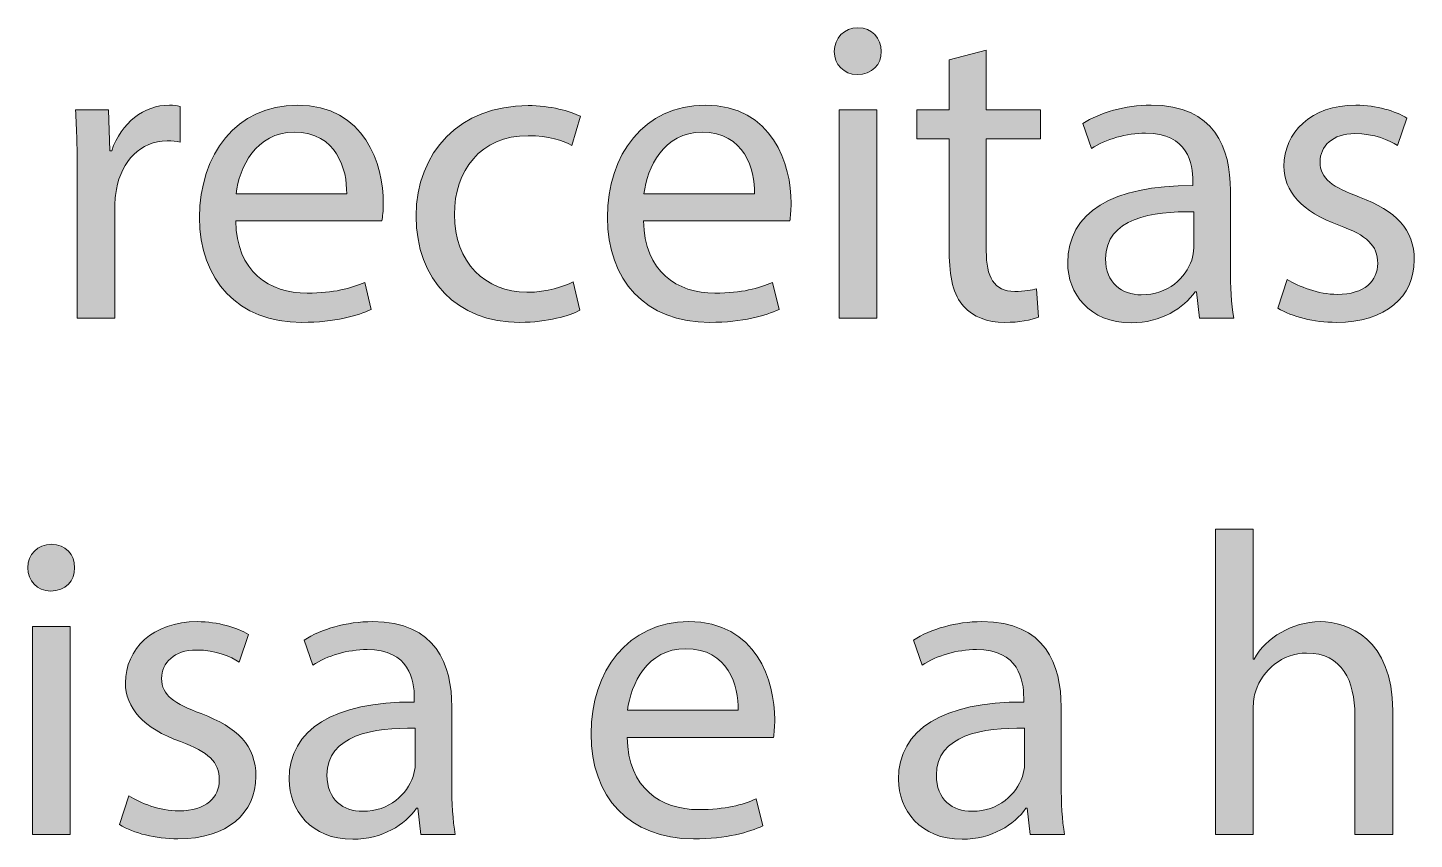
# Model space of a CAD drawing. Header units: inches. Extents: x -507 to 1392, y -754 to 68.
# Drawn here: x 1051.51 to 1083.71, y -216.06 to -197.2 of the extents above; entities that cross this region are included whole.
import ezdxf

# ---------------------------------------------------------------- set-up
doc = ezdxf.new("R2010")
doc.units = ezdxf.units.IN
doc.header["$MEASUREMENT"] = 0
doc.layers.add('back', color=7, linetype='Continuous')

# ---------------------------------------------------------------- blocks, each defined once
blk = doc.blocks.new('block 162')
at = {"layer": 'back', "true_color": 0x231f20}
h = blk.add_hatch(color=250, dxfattribs=at)
h.dxf.hatch_style = 2
edge = h.paths.add_edge_path()
edge.add_spline(control_points=[(1071.328, -197.75), (1071.338, -198.05), (1071.118, -198.29), (1070.769, -198.29), (1070.459, -198.29), (1070.239, -198.05), (1070.239, -197.75), (1070.239, -197.44), (1070.469, -197.201), (1070.788, -197.201), (1071.118, -197.201), (1071.328, -197.44), (1071.328, -197.75)], knot_values=[0, 0, 0, 0, 1, 1, 1, 2, 2, 2, 3, 3, 3, 4, 4, 4, 4], degree=3, periodic=1)
h.paths.add_polyline_path([(1070.349, -203.947), (1070.349, -199.109), (1071.229, -199.109), (1071.229, -203.947)])
h = blk.add_hatch(color=250, dxfattribs=at)
h.dxf.hatch_style = 2
edge = h.paths.add_edge_path()
edge.add_spline(control_points=[(1073.769, -197.72), (1073.769, -197.72), (1073.769, -199.109), (1073.769, -199.109), (1073.769, -199.109), (1075.027, -199.109), (1075.027, -199.109), (1075.027, -199.109), (1075.027, -199.779), (1075.027, -199.779), (1075.027, -199.779), (1073.769, -199.779), (1073.769, -199.779), (1073.769, -199.779), (1073.769, -202.388), (1073.769, -202.388), (1073.769, -202.987), (1073.938, -203.327), (1074.428, -203.327), (1074.658, -203.327), (1074.828, -203.297), (1074.938, -203.267), (1074.938, -203.267), (1074.978, -203.927), (1074.978, -203.927), (1074.808, -203.997), (1074.538, -204.047), (1074.198, -204.047), (1073.788, -204.047), (1073.459, -203.917), (1073.249, -203.677), (1072.999, -203.417), (1072.909, -202.987), (1072.909, -202.417), (1072.909, -202.417), (1072.909, -199.779), (1072.909, -199.779), (1072.909, -199.779), (1072.159, -199.779), (1072.159, -199.779), (1072.159, -199.779), (1072.159, -199.109), (1072.159, -199.109), (1072.159, -199.109), (1072.909, -199.109), (1072.909, -199.109), (1072.909, -199.109), (1072.909, -197.95), (1072.909, -197.95), (1072.909, -197.95), (1073.769, -197.72), (1073.769, -197.72)], knot_values=[0, 0, 0, 0, 1, 1, 1, 2, 2, 2, 3, 3, 3, 4, 4, 4, 5, 5, 5, 6, 6, 6, 7, 7, 7, 8, 8, 8, 9, 9, 9, 10, 10, 10, 11, 11, 11, 12, 12, 12, 13, 13, 13, 14, 14, 14, 15, 15, 15, 16, 16, 16, 17, 17, 17, 17], degree=3, periodic=1)
h = blk.add_hatch(color=250, dxfattribs=at)
h.dxf.hatch_style = 2
edge = h.paths.add_edge_path()
edge.add_spline(control_points=[(1052.659, -200.619), (1052.659, -200.049), (1052.649, -199.559), (1052.619, -199.109), (1052.619, -199.109), (1053.389, -199.109), (1053.389, -199.109), (1053.389, -199.109), (1053.419, -200.059), (1053.419, -200.059), (1053.419, -200.059), (1053.459, -200.059), (1053.459, -200.059), (1053.679, -199.409), (1054.208, -199), (1054.798, -199), (1054.898, -199), (1054.968, -199.009), (1055.048, -199.029), (1055.048, -199.029), (1055.048, -199.859), (1055.048, -199.859), (1054.958, -199.839), (1054.868, -199.829), (1054.748, -199.829), (1054.129, -199.829), (1053.688, -200.299), (1053.568, -200.958), (1053.549, -201.078), (1053.529, -201.218), (1053.529, -201.368), (1053.529, -201.368), (1053.529, -203.947), (1053.529, -203.947), (1053.529, -203.947), (1052.659, -203.947), (1052.659, -203.947), (1052.659, -203.947), (1052.659, -200.619), (1052.659, -200.619)], knot_values=[0, 0, 0, 0, 1, 1, 1, 2, 2, 2, 3, 3, 3, 4, 4, 4, 5, 5, 5, 6, 6, 6, 7, 7, 7, 8, 8, 8, 9, 9, 9, 10, 10, 10, 11, 11, 11, 12, 12, 12, 13, 13, 13, 13], degree=3, periodic=1)
h = blk.add_hatch(color=250, dxfattribs=at)
h.dxf.hatch_style = 2
edge = h.paths.add_edge_path()
edge.add_spline(control_points=[(1056.339, -201.688), (1056.358, -202.877), (1057.118, -203.367), (1057.998, -203.367), (1058.627, -203.367), (1059.007, -203.257), (1059.337, -203.117), (1059.337, -203.117), (1059.486, -203.747), (1059.486, -203.747), (1059.177, -203.887), (1058.647, -204.047), (1057.878, -204.047), (1056.389, -204.047), (1055.499, -203.067), (1055.499, -201.608), (1055.499, -200.149), (1056.358, -199), (1057.768, -199), (1059.347, -199), (1059.767, -200.389), (1059.767, -201.278), (1059.767, -201.458), (1059.747, -201.598), (1059.736, -201.688), (1059.736, -201.688), (1056.339, -201.688), (1056.339, -201.688)], knot_values=[0, 0, 0, 0, 1, 1, 1, 2, 2, 2, 3, 3, 3, 4, 4, 4, 5, 5, 5, 6, 6, 6, 7, 7, 7, 8, 8, 8, 9, 9, 9, 9], degree=3, periodic=1)
edge = h.paths.add_edge_path()
edge.add_spline(control_points=[(1058.917, -201.059), (1058.927, -200.499), (1058.688, -199.629), (1057.697, -199.629), (1056.809, -199.629), (1056.418, -200.449), (1056.349, -201.059), (1056.349, -201.059), (1058.917, -201.059), (1058.917, -201.059)], knot_values=[0, 0, 0, 0, 1, 1, 1, 2, 2, 2, 3, 3, 3, 3], degree=3, periodic=1)
h = blk.add_hatch(color=250, dxfattribs=at)
h.dxf.hatch_style = 2
edge = h.paths.add_edge_path()
edge.add_spline(control_points=[(1064.327, -203.767), (1064.098, -203.887), (1063.588, -204.047), (1062.938, -204.047), (1061.479, -204.047), (1060.529, -203.057), (1060.529, -201.578), (1060.529, -200.089), (1061.549, -199.009), (1063.128, -199.009), (1063.647, -199.009), (1064.107, -199.14), (1064.347, -199.259), (1064.347, -199.259), (1064.147, -199.939), (1064.147, -199.939), (1063.938, -199.819), (1063.607, -199.709), (1063.128, -199.709), (1062.019, -199.709), (1061.419, -200.529), (1061.419, -201.538), (1061.419, -202.658), (1062.139, -203.347), (1063.098, -203.347), (1063.598, -203.347), (1063.928, -203.217), (1064.177, -203.107), (1064.177, -203.107), (1064.327, -203.767), (1064.327, -203.767)], knot_values=[0, 0, 0, 0, 1, 1, 1, 2, 2, 2, 3, 3, 3, 4, 4, 4, 5, 5, 5, 6, 6, 6, 7, 7, 7, 8, 8, 8, 9, 9, 9, 10, 10, 10, 10], degree=3, periodic=1)
h = blk.add_hatch(color=250, dxfattribs=at)
h.dxf.hatch_style = 2
edge = h.paths.add_edge_path()
edge.add_spline(control_points=[(1065.81, -201.688), (1065.829, -202.877), (1066.589, -203.367), (1067.469, -203.367), (1068.098, -203.367), (1068.478, -203.257), (1068.808, -203.117), (1068.808, -203.117), (1068.957, -203.747), (1068.957, -203.747), (1068.647, -203.887), (1068.118, -204.047), (1067.349, -204.047), (1065.859, -204.047), (1064.97, -203.067), (1064.97, -201.608), (1064.97, -200.149), (1065.829, -199), (1067.238, -199), (1068.817, -199), (1069.237, -200.389), (1069.237, -201.278), (1069.237, -201.458), (1069.218, -201.598), (1069.207, -201.688), (1069.207, -201.688), (1065.81, -201.688), (1065.81, -201.688)], knot_values=[0, 0, 0, 0, 1, 1, 1, 2, 2, 2, 3, 3, 3, 4, 4, 4, 5, 5, 5, 6, 6, 6, 7, 7, 7, 8, 8, 8, 9, 9, 9, 9], degree=3, periodic=1)
edge = h.paths.add_edge_path()
edge.add_spline(control_points=[(1068.388, -201.059), (1068.397, -200.499), (1068.158, -199.629), (1067.168, -199.629), (1066.279, -199.629), (1065.889, -200.449), (1065.819, -201.059), (1065.819, -201.059), (1068.388, -201.059), (1068.388, -201.059)], knot_values=[0, 0, 0, 0, 1, 1, 1, 2, 2, 2, 3, 3, 3, 3], degree=3, periodic=1)
h = blk.add_hatch(color=250, dxfattribs=at)
h.dxf.hatch_style = 2
edge = h.paths.add_edge_path()
edge.add_spline(control_points=[(1078.718, -203.947), (1078.718, -203.947), (1078.647, -203.337), (1078.647, -203.337), (1078.647, -203.337), (1078.618, -203.337), (1078.618, -203.337), (1078.348, -203.717), (1077.828, -204.057), (1077.139, -204.057), (1076.159, -204.057), (1075.659, -203.367), (1075.659, -202.667), (1075.659, -201.498), (1076.699, -200.858), (1078.567, -200.869), (1078.567, -200.869), (1078.567, -200.769), (1078.567, -200.769), (1078.567, -200.369), (1078.458, -199.649), (1077.469, -199.649), (1077.019, -199.649), (1076.549, -199.789), (1076.209, -200.009), (1076.209, -200.009), (1076.009, -199.429), (1076.009, -199.429), (1076.409, -199.169), (1076.988, -199), (1077.599, -199), (1079.077, -199), (1079.438, -200.009), (1079.438, -200.979), (1079.438, -200.979), (1079.438, -202.788), (1079.438, -202.788), (1079.438, -203.207), (1079.457, -203.617), (1079.518, -203.947), (1079.518, -203.947), (1078.718, -203.947), (1078.718, -203.947)], knot_values=[0, 0, 0, 0, 1, 1, 1, 2, 2, 2, 3, 3, 3, 4, 4, 4, 5, 5, 5, 6, 6, 6, 7, 7, 7, 8, 8, 8, 9, 9, 9, 10, 10, 10, 11, 11, 11, 12, 12, 12, 13, 13, 13, 14, 14, 14, 14], degree=3, periodic=1)
edge = h.paths.add_edge_path()
edge.add_spline(control_points=[(1078.588, -201.478), (1077.628, -201.458), (1076.539, -201.628), (1076.539, -202.567), (1076.539, -203.137), (1076.919, -203.407), (1077.368, -203.407), (1077.998, -203.407), (1078.397, -203.007), (1078.538, -202.598), (1078.567, -202.507), (1078.588, -202.408), (1078.588, -202.318), (1078.588, -202.318), (1078.588, -201.478), (1078.588, -201.478)], knot_values=[0, 0, 0, 0, 1, 1, 1, 2, 2, 2, 3, 3, 3, 4, 4, 4, 5, 5, 5, 5], degree=3, periodic=1)
h = blk.add_hatch(color=250, dxfattribs=at)
h.dxf.hatch_style = 2
edge = h.paths.add_edge_path()
edge.add_spline(control_points=[(1080.759, -203.047), (1081.019, -203.217), (1081.479, -203.397), (1081.918, -203.397), (1082.558, -203.397), (1082.858, -203.077), (1082.858, -202.677), (1082.858, -202.258), (1082.608, -202.028), (1081.958, -201.788), (1081.089, -201.478), (1080.679, -200.999), (1080.679, -200.419), (1080.679, -199.639), (1081.309, -199), (1082.349, -199), (1082.838, -199), (1083.268, -199.14), (1083.537, -199.299), (1083.537, -199.299), (1083.317, -199.939), (1083.317, -199.939), (1083.128, -199.819), (1082.778, -199.659), (1082.328, -199.659), (1081.809, -199.659), (1081.519, -199.959), (1081.519, -200.319), (1081.519, -200.719), (1081.809, -200.898), (1082.438, -201.138), (1083.277, -201.458), (1083.707, -201.878), (1083.707, -202.598), (1083.707, -203.447), (1083.048, -204.047), (1081.898, -204.047), (1081.369, -204.047), (1080.879, -203.917), (1080.539, -203.717), (1080.539, -203.717), (1080.759, -203.047), (1080.759, -203.047)], knot_values=[0, 0, 0, 0, 1, 1, 1, 2, 2, 2, 3, 3, 3, 4, 4, 4, 5, 5, 5, 6, 6, 6, 7, 7, 7, 8, 8, 8, 9, 9, 9, 10, 10, 10, 11, 11, 11, 12, 12, 12, 13, 13, 13, 14, 14, 14, 14], degree=3, periodic=1)
h = blk.add_hatch(color=250, dxfattribs=at)
h.dxf.hatch_style = 2
edge = h.paths.add_edge_path()
edge.add_spline(control_points=[(1079.089, -208.851), (1079.089, -208.851), (1079.969, -208.851), (1079.969, -208.851), (1079.969, -208.851), (1079.969, -211.869), (1079.969, -211.869), (1079.969, -211.869), (1079.988, -211.869), (1079.988, -211.869), (1080.128, -211.619), (1080.349, -211.399), (1080.618, -211.25), (1080.878, -211.1), (1081.188, -211), (1081.518, -211), (1082.167, -211), (1083.207, -211.399), (1083.207, -213.068), (1083.207, -213.068), (1083.207, -215.947), (1083.207, -215.947), (1083.207, -215.947), (1082.327, -215.947), (1082.327, -215.947), (1082.327, -215.947), (1082.327, -213.168), (1082.327, -213.168), (1082.327, -212.389), (1082.037, -211.729), (1081.208, -211.729), (1080.638, -211.729), (1080.188, -212.129), (1080.028, -212.608), (1079.979, -212.729), (1079.969, -212.858), (1079.969, -213.028), (1079.969, -213.028), (1079.969, -215.947), (1079.969, -215.947), (1079.969, -215.947), (1079.089, -215.947), (1079.089, -215.947), (1079.089, -215.947), (1079.089, -208.851), (1079.089, -208.851)], knot_values=[0, 0, 0, 0, 1, 1, 1, 2, 2, 2, 3, 3, 3, 4, 4, 4, 5, 5, 5, 6, 6, 6, 7, 7, 7, 8, 8, 8, 9, 9, 9, 10, 10, 10, 11, 11, 11, 12, 12, 12, 13, 13, 13, 14, 14, 14, 15, 15, 15, 15], degree=3, periodic=1)
h = blk.add_hatch(color=250, dxfattribs=at)
h.dxf.hatch_style = 2
edge = h.paths.add_edge_path()
edge.add_spline(control_points=[(1052.599, -209.75), (1052.608, -210.05), (1052.389, -210.29), (1052.039, -210.29), (1051.729, -210.29), (1051.51, -210.05), (1051.51, -209.75), (1051.51, -209.44), (1051.739, -209.201), (1052.059, -209.201), (1052.389, -209.201), (1052.599, -209.44), (1052.599, -209.75)], knot_values=[0, 0, 0, 0, 1, 1, 1, 2, 2, 2, 3, 3, 3, 4, 4, 4, 4], degree=3, periodic=1)
h.paths.add_polyline_path([(1051.619, -215.947), (1051.619, -211.109), (1052.499, -211.109), (1052.499, -215.947)])
h = blk.add_hatch(color=250, dxfattribs=at)
h.dxf.hatch_style = 2
edge = h.paths.add_edge_path()
edge.add_spline(control_points=[(1053.859, -215.047), (1054.119, -215.217), (1054.579, -215.397), (1055.019, -215.397), (1055.658, -215.397), (1055.959, -215.077), (1055.959, -214.677), (1055.959, -214.258), (1055.709, -214.028), (1055.059, -213.788), (1054.189, -213.478), (1053.779, -212.999), (1053.779, -212.419), (1053.779, -211.639), (1054.409, -211), (1055.449, -211), (1055.938, -211), (1056.368, -211.14), (1056.638, -211.299), (1056.638, -211.299), (1056.418, -211.939), (1056.418, -211.939), (1056.229, -211.819), (1055.879, -211.659), (1055.429, -211.659), (1054.909, -211.659), (1054.619, -211.959), (1054.619, -212.319), (1054.619, -212.719), (1054.909, -212.898), (1055.539, -213.138), (1056.378, -213.458), (1056.808, -213.878), (1056.808, -214.598), (1056.808, -215.447), (1056.148, -216.047), (1054.999, -216.047), (1054.47, -216.047), (1053.979, -215.917), (1053.64, -215.717), (1053.64, -215.717), (1053.859, -215.047), (1053.859, -215.047)], knot_values=[0, 0, 0, 0, 1, 1, 1, 2, 2, 2, 3, 3, 3, 4, 4, 4, 5, 5, 5, 6, 6, 6, 7, 7, 7, 8, 8, 8, 9, 9, 9, 10, 10, 10, 11, 11, 11, 12, 12, 12, 13, 13, 13, 14, 14, 14, 14], degree=3, periodic=1)
h = blk.add_hatch(color=250, dxfattribs=at)
h.dxf.hatch_style = 2
edge = h.paths.add_edge_path()
edge.add_spline(control_points=[(1060.638, -215.947), (1060.638, -215.947), (1060.567, -215.337), (1060.567, -215.337), (1060.567, -215.337), (1060.538, -215.337), (1060.538, -215.337), (1060.268, -215.717), (1059.748, -216.057), (1059.059, -216.057), (1058.079, -216.057), (1057.579, -215.367), (1057.579, -214.667), (1057.579, -213.498), (1058.619, -212.858), (1060.487, -212.869), (1060.487, -212.869), (1060.487, -212.769), (1060.487, -212.769), (1060.487, -212.369), (1060.378, -211.649), (1059.389, -211.649), (1058.938, -211.649), (1058.469, -211.789), (1058.129, -212.009), (1058.129, -212.009), (1057.929, -211.429), (1057.929, -211.429), (1058.329, -211.169), (1058.908, -211), (1059.519, -211), (1060.997, -211), (1061.357, -212.009), (1061.357, -212.979), (1061.357, -212.979), (1061.357, -214.788), (1061.357, -214.788), (1061.357, -215.207), (1061.377, -215.617), (1061.438, -215.947), (1061.438, -215.947), (1060.638, -215.947), (1060.638, -215.947)], knot_values=[0, 0, 0, 0, 1, 1, 1, 2, 2, 2, 3, 3, 3, 4, 4, 4, 5, 5, 5, 6, 6, 6, 7, 7, 7, 8, 8, 8, 9, 9, 9, 10, 10, 10, 11, 11, 11, 12, 12, 12, 13, 13, 13, 14, 14, 14, 14], degree=3, periodic=1)
edge = h.paths.add_edge_path()
edge.add_spline(control_points=[(1060.508, -213.478), (1059.548, -213.458), (1058.459, -213.628), (1058.459, -214.567), (1058.459, -215.137), (1058.839, -215.407), (1059.288, -215.407), (1059.918, -215.407), (1060.317, -215.007), (1060.458, -214.598), (1060.487, -214.507), (1060.508, -214.408), (1060.508, -214.318), (1060.508, -214.318), (1060.508, -213.478), (1060.508, -213.478)], knot_values=[0, 0, 0, 0, 1, 1, 1, 2, 2, 2, 3, 3, 3, 4, 4, 4, 5, 5, 5, 5], degree=3, periodic=1)
h = blk.add_hatch(color=250, dxfattribs=at)
h.dxf.hatch_style = 2
edge = h.paths.add_edge_path()
edge.add_spline(control_points=[(1065.43, -213.688), (1065.449, -214.877), (1066.209, -215.367), (1067.088, -215.367), (1067.718, -215.367), (1068.098, -215.257), (1068.428, -215.117), (1068.428, -215.117), (1068.577, -215.747), (1068.577, -215.747), (1068.268, -215.887), (1067.738, -216.047), (1066.969, -216.047), (1065.479, -216.047), (1064.59, -215.067), (1064.59, -213.608), (1064.59, -212.149), (1065.449, -211), (1066.858, -211), (1068.438, -211), (1068.857, -212.389), (1068.857, -213.278), (1068.857, -213.458), (1068.838, -213.598), (1068.827, -213.688), (1068.827, -213.688), (1065.43, -213.688), (1065.43, -213.688)], knot_values=[0, 0, 0, 0, 1, 1, 1, 2, 2, 2, 3, 3, 3, 4, 4, 4, 5, 5, 5, 6, 6, 6, 7, 7, 7, 8, 8, 8, 9, 9, 9, 9], degree=3, periodic=1)
edge = h.paths.add_edge_path()
edge.add_spline(control_points=[(1068.008, -213.059), (1068.018, -212.499), (1067.778, -211.629), (1066.788, -211.629), (1065.899, -211.629), (1065.509, -212.449), (1065.439, -213.059), (1065.439, -213.059), (1068.008, -213.059), (1068.008, -213.059)], knot_values=[0, 0, 0, 0, 1, 1, 1, 2, 2, 2, 3, 3, 3, 3], degree=3, periodic=1)
h = blk.add_hatch(color=250, dxfattribs=at)
h.dxf.hatch_style = 2
edge = h.paths.add_edge_path()
edge.add_spline(control_points=[(1074.788, -215.947), (1074.788, -215.947), (1074.718, -215.337), (1074.718, -215.337), (1074.718, -215.337), (1074.688, -215.337), (1074.688, -215.337), (1074.418, -215.717), (1073.898, -216.057), (1073.209, -216.057), (1072.229, -216.057), (1071.729, -215.367), (1071.729, -214.667), (1071.729, -213.498), (1072.77, -212.858), (1074.638, -212.869), (1074.638, -212.869), (1074.638, -212.769), (1074.638, -212.769), (1074.638, -212.369), (1074.528, -211.649), (1073.539, -211.649), (1073.089, -211.649), (1072.619, -211.789), (1072.279, -212.009), (1072.279, -212.009), (1072.079, -211.429), (1072.079, -211.429), (1072.479, -211.169), (1073.059, -211), (1073.669, -211), (1075.147, -211), (1075.508, -212.009), (1075.508, -212.979), (1075.508, -212.979), (1075.508, -214.788), (1075.508, -214.788), (1075.508, -215.207), (1075.527, -215.617), (1075.588, -215.947), (1075.588, -215.947), (1074.788, -215.947), (1074.788, -215.947)], knot_values=[0, 0, 0, 0, 1, 1, 1, 2, 2, 2, 3, 3, 3, 4, 4, 4, 5, 5, 5, 6, 6, 6, 7, 7, 7, 8, 8, 8, 9, 9, 9, 10, 10, 10, 11, 11, 11, 12, 12, 12, 13, 13, 13, 14, 14, 14, 14], degree=3, periodic=1)
edge = h.paths.add_edge_path()
edge.add_spline(control_points=[(1074.658, -213.478), (1073.698, -213.458), (1072.609, -213.628), (1072.609, -214.567), (1072.609, -215.137), (1072.989, -215.407), (1073.438, -215.407), (1074.068, -215.407), (1074.468, -215.007), (1074.608, -214.598), (1074.638, -214.507), (1074.658, -214.408), (1074.658, -214.318), (1074.658, -214.318), (1074.658, -213.478), (1074.658, -213.478)], knot_values=[0, 0, 0, 0, 1, 1, 1, 2, 2, 2, 3, 3, 3, 4, 4, 4, 5, 5, 5, 5], degree=3, periodic=1)
at = {"layer": 'back', "lineweight": 0}
for points in [[(1070.349, -203.947), (1070.349, -199.109), (1071.229, -199.109), (1071.229, -203.947), (1070.349, -203.947)], [(1051.619, -215.947), (1051.619, -211.109), (1052.499, -211.109), (1052.499, -215.947), (1051.619, -215.947)]]:
    blk.add_lwpolyline(points, dxfattribs=at)
for points, knots in [([(1071.328, -197.75), (1071.338, -198.05), (1071.118, -198.29), (1070.769, -198.29), (1070.459, -198.29), (1070.239, -198.05), (1070.239, -197.75), (1070.239, -197.44), (1070.469, -197.201), (1070.788, -197.201), (1071.118, -197.201), (1071.328, -197.44), (1071.328, -197.75)], [0, 0, 0, 0, 1, 1, 1, 2, 2, 2, 3, 3, 3, 4, 4, 4, 4]), ([(1073.769, -197.72), (1073.769, -197.72), (1073.769, -199.109), (1073.769, -199.109), (1073.769, -199.109), (1075.027, -199.109), (1075.027, -199.109), (1075.027, -199.109), (1075.027, -199.779), (1075.027, -199.779), (1075.027, -199.779), (1073.769, -199.779), (1073.769, -199.779), (1073.769, -199.779), (1073.769, -202.388), (1073.769, -202.388), (1073.769, -202.987), (1073.938, -203.327), (1074.428, -203.327), (1074.658, -203.327), (1074.828, -203.297), (1074.938, -203.267), (1074.938, -203.267), (1074.978, -203.927), (1074.978, -203.927), (1074.808, -203.997), (1074.538, -204.047), (1074.198, -204.047), (1073.788, -204.047), (1073.459, -203.917), (1073.249, -203.677), (1072.999, -203.417), (1072.909, -202.987), (1072.909, -202.417), (1072.909, -202.417), (1072.909, -199.779), (1072.909, -199.779), (1072.909, -199.779), (1072.159, -199.779), (1072.159, -199.779), (1072.159, -199.779), (1072.159, -199.109), (1072.159, -199.109), (1072.159, -199.109), (1072.909, -199.109), (1072.909, -199.109), (1072.909, -199.109), (1072.909, -197.95), (1072.909, -197.95), (1072.909, -197.95), (1073.769, -197.72), (1073.769, -197.72)], [0, 0, 0, 0, 1, 1, 1, 2, 2, 2, 3, 3, 3, 4, 4, 4, 5, 5, 5, 6, 6, 6, 7, 7, 7, 8, 8, 8, 9, 9, 9, 10, 10, 10, 11, 11, 11, 12, 12, 12, 13, 13, 13, 14, 14, 14, 15, 15, 15, 16, 16, 16, 17, 17, 17, 17]), ([(1052.659, -200.619), (1052.659, -200.049), (1052.649, -199.559), (1052.619, -199.109), (1052.619, -199.109), (1053.389, -199.109), (1053.389, -199.109), (1053.389, -199.109), (1053.419, -200.059), (1053.419, -200.059), (1053.419, -200.059), (1053.459, -200.059), (1053.459, -200.059), (1053.679, -199.409), (1054.208, -199), (1054.798, -199), (1054.898, -199), (1054.968, -199.009), (1055.048, -199.029), (1055.048, -199.029), (1055.048, -199.859), (1055.048, -199.859), (1054.958, -199.839), (1054.868, -199.829), (1054.748, -199.829), (1054.129, -199.829), (1053.688, -200.299), (1053.568, -200.958), (1053.549, -201.078), (1053.529, -201.218), (1053.529, -201.368), (1053.529, -201.368), (1053.529, -203.947), (1053.529, -203.947), (1053.529, -203.947), (1052.659, -203.947), (1052.659, -203.947), (1052.659, -203.947), (1052.659, -200.619), (1052.659, -200.619)], [0, 0, 0, 0, 1, 1, 1, 2, 2, 2, 3, 3, 3, 4, 4, 4, 5, 5, 5, 6, 6, 6, 7, 7, 7, 8, 8, 8, 9, 9, 9, 10, 10, 10, 11, 11, 11, 12, 12, 12, 13, 13, 13, 13]), ([(1056.339, -201.688), (1056.358, -202.877), (1057.118, -203.367), (1057.998, -203.367), (1058.627, -203.367), (1059.007, -203.257), (1059.337, -203.117), (1059.337, -203.117), (1059.486, -203.747), (1059.486, -203.747), (1059.177, -203.887), (1058.647, -204.047), (1057.878, -204.047), (1056.389, -204.047), (1055.499, -203.067), (1055.499, -201.608), (1055.499, -200.149), (1056.358, -199), (1057.768, -199), (1059.347, -199), (1059.767, -200.389), (1059.767, -201.278), (1059.767, -201.458), (1059.747, -201.598), (1059.736, -201.688), (1059.736, -201.688), (1056.339, -201.688), (1056.339, -201.688)], [0, 0, 0, 0, 1, 1, 1, 2, 2, 2, 3, 3, 3, 4, 4, 4, 5, 5, 5, 6, 6, 6, 7, 7, 7, 8, 8, 8, 9, 9, 9, 9]), ([(1064.327, -203.767), (1064.098, -203.887), (1063.588, -204.047), (1062.938, -204.047), (1061.479, -204.047), (1060.529, -203.057), (1060.529, -201.578), (1060.529, -200.089), (1061.549, -199.009), (1063.128, -199.009), (1063.647, -199.009), (1064.107, -199.14), (1064.347, -199.259), (1064.347, -199.259), (1064.147, -199.939), (1064.147, -199.939), (1063.938, -199.819), (1063.607, -199.709), (1063.128, -199.709), (1062.019, -199.709), (1061.419, -200.529), (1061.419, -201.538), (1061.419, -202.658), (1062.139, -203.347), (1063.098, -203.347), (1063.598, -203.347), (1063.928, -203.217), (1064.177, -203.107), (1064.177, -203.107), (1064.327, -203.767), (1064.327, -203.767)], [0, 0, 0, 0, 1, 1, 1, 2, 2, 2, 3, 3, 3, 4, 4, 4, 5, 5, 5, 6, 6, 6, 7, 7, 7, 8, 8, 8, 9, 9, 9, 10, 10, 10, 10]), ([(1065.81, -201.688), (1065.829, -202.877), (1066.589, -203.367), (1067.469, -203.367), (1068.098, -203.367), (1068.478, -203.257), (1068.808, -203.117), (1068.808, -203.117), (1068.957, -203.747), (1068.957, -203.747), (1068.647, -203.887), (1068.118, -204.047), (1067.349, -204.047), (1065.859, -204.047), (1064.97, -203.067), (1064.97, -201.608), (1064.97, -200.149), (1065.829, -199), (1067.238, -199), (1068.817, -199), (1069.237, -200.389), (1069.237, -201.278), (1069.237, -201.458), (1069.218, -201.598), (1069.207, -201.688), (1069.207, -201.688), (1065.81, -201.688), (1065.81, -201.688)], [0, 0, 0, 0, 1, 1, 1, 2, 2, 2, 3, 3, 3, 4, 4, 4, 5, 5, 5, 6, 6, 6, 7, 7, 7, 8, 8, 8, 9, 9, 9, 9]), ([(1078.718, -203.947), (1078.718, -203.947), (1078.647, -203.337), (1078.647, -203.337), (1078.647, -203.337), (1078.618, -203.337), (1078.618, -203.337), (1078.348, -203.717), (1077.828, -204.057), (1077.139, -204.057), (1076.159, -204.057), (1075.659, -203.367), (1075.659, -202.667), (1075.659, -201.498), (1076.699, -200.858), (1078.567, -200.869), (1078.567, -200.869), (1078.567, -200.769), (1078.567, -200.769), (1078.567, -200.369), (1078.458, -199.649), (1077.469, -199.649), (1077.019, -199.649), (1076.549, -199.789), (1076.209, -200.009), (1076.209, -200.009), (1076.009, -199.429), (1076.009, -199.429), (1076.409, -199.169), (1076.988, -199), (1077.599, -199), (1079.077, -199), (1079.438, -200.009), (1079.438, -200.979), (1079.438, -200.979), (1079.438, -202.788), (1079.438, -202.788), (1079.438, -203.207), (1079.457, -203.617), (1079.518, -203.947), (1079.518, -203.947), (1078.718, -203.947), (1078.718, -203.947)], [0, 0, 0, 0, 1, 1, 1, 2, 2, 2, 3, 3, 3, 4, 4, 4, 5, 5, 5, 6, 6, 6, 7, 7, 7, 8, 8, 8, 9, 9, 9, 10, 10, 10, 11, 11, 11, 12, 12, 12, 13, 13, 13, 14, 14, 14, 14]), ([(1080.759, -203.047), (1081.019, -203.217), (1081.479, -203.397), (1081.918, -203.397), (1082.558, -203.397), (1082.858, -203.077), (1082.858, -202.677), (1082.858, -202.258), (1082.608, -202.028), (1081.958, -201.788), (1081.089, -201.478), (1080.679, -200.999), (1080.679, -200.419), (1080.679, -199.639), (1081.309, -199), (1082.349, -199), (1082.838, -199), (1083.268, -199.14), (1083.537, -199.299), (1083.537, -199.299), (1083.317, -199.939), (1083.317, -199.939), (1083.128, -199.819), (1082.778, -199.659), (1082.328, -199.659), (1081.809, -199.659), (1081.519, -199.959), (1081.519, -200.319), (1081.519, -200.719), (1081.809, -200.898), (1082.438, -201.138), (1083.277, -201.458), (1083.707, -201.878), (1083.707, -202.598), (1083.707, -203.447), (1083.048, -204.047), (1081.898, -204.047), (1081.369, -204.047), (1080.879, -203.917), (1080.539, -203.717), (1080.539, -203.717), (1080.759, -203.047), (1080.759, -203.047)], [0, 0, 0, 0, 1, 1, 1, 2, 2, 2, 3, 3, 3, 4, 4, 4, 5, 5, 5, 6, 6, 6, 7, 7, 7, 8, 8, 8, 9, 9, 9, 10, 10, 10, 11, 11, 11, 12, 12, 12, 13, 13, 13, 14, 14, 14, 14]), ([(1058.917, -201.059), (1058.927, -200.499), (1058.688, -199.629), (1057.697, -199.629), (1056.809, -199.629), (1056.418, -200.449), (1056.349, -201.059), (1056.349, -201.059), (1058.917, -201.059), (1058.917, -201.059)], [0, 0, 0, 0, 1, 1, 1, 2, 2, 2, 3, 3, 3, 3]), ([(1068.388, -201.059), (1068.397, -200.499), (1068.158, -199.629), (1067.168, -199.629), (1066.279, -199.629), (1065.889, -200.449), (1065.819, -201.059), (1065.819, -201.059), (1068.388, -201.059), (1068.388, -201.059)], [0, 0, 0, 0, 1, 1, 1, 2, 2, 2, 3, 3, 3, 3]), ([(1078.588, -201.478), (1077.628, -201.458), (1076.539, -201.628), (1076.539, -202.567), (1076.539, -203.137), (1076.919, -203.407), (1077.368, -203.407), (1077.998, -203.407), (1078.397, -203.007), (1078.538, -202.598), (1078.567, -202.507), (1078.588, -202.408), (1078.588, -202.318), (1078.588, -202.318), (1078.588, -201.478), (1078.588, -201.478)], [0, 0, 0, 0, 1, 1, 1, 2, 2, 2, 3, 3, 3, 4, 4, 4, 5, 5, 5, 5]), ([(1079.089, -208.851), (1079.089, -208.851), (1079.969, -208.851), (1079.969, -208.851), (1079.969, -208.851), (1079.969, -211.869), (1079.969, -211.869), (1079.969, -211.869), (1079.988, -211.869), (1079.988, -211.869), (1080.128, -211.619), (1080.349, -211.399), (1080.618, -211.25), (1080.878, -211.1), (1081.188, -211), (1081.518, -211), (1082.167, -211), (1083.207, -211.399), (1083.207, -213.068), (1083.207, -213.068), (1083.207, -215.947), (1083.207, -215.947), (1083.207, -215.947), (1082.327, -215.947), (1082.327, -215.947), (1082.327, -215.947), (1082.327, -213.168), (1082.327, -213.168), (1082.327, -212.389), (1082.037, -211.729), (1081.208, -211.729), (1080.638, -211.729), (1080.188, -212.129), (1080.028, -212.608), (1079.979, -212.729), (1079.969, -212.858), (1079.969, -213.028), (1079.969, -213.028), (1079.969, -215.947), (1079.969, -215.947), (1079.969, -215.947), (1079.089, -215.947), (1079.089, -215.947), (1079.089, -215.947), (1079.089, -208.851), (1079.089, -208.851)], [0, 0, 0, 0, 1, 1, 1, 2, 2, 2, 3, 3, 3, 4, 4, 4, 5, 5, 5, 6, 6, 6, 7, 7, 7, 8, 8, 8, 9, 9, 9, 10, 10, 10, 11, 11, 11, 12, 12, 12, 13, 13, 13, 14, 14, 14, 15, 15, 15, 15]), ([(1052.599, -209.75), (1052.608, -210.05), (1052.389, -210.29), (1052.039, -210.29), (1051.729, -210.29), (1051.51, -210.05), (1051.51, -209.75), (1051.51, -209.44), (1051.739, -209.201), (1052.059, -209.201), (1052.389, -209.201), (1052.599, -209.44), (1052.599, -209.75)], [0, 0, 0, 0, 1, 1, 1, 2, 2, 2, 3, 3, 3, 4, 4, 4, 4]), ([(1053.859, -215.047), (1054.119, -215.217), (1054.579, -215.397), (1055.019, -215.397), (1055.658, -215.397), (1055.959, -215.077), (1055.959, -214.677), (1055.959, -214.258), (1055.709, -214.028), (1055.059, -213.788), (1054.189, -213.478), (1053.779, -212.999), (1053.779, -212.419), (1053.779, -211.639), (1054.409, -211), (1055.449, -211), (1055.938, -211), (1056.368, -211.14), (1056.638, -211.299), (1056.638, -211.299), (1056.418, -211.939), (1056.418, -211.939), (1056.229, -211.819), (1055.879, -211.659), (1055.429, -211.659), (1054.909, -211.659), (1054.619, -211.959), (1054.619, -212.319), (1054.619, -212.719), (1054.909, -212.898), (1055.539, -213.138), (1056.378, -213.458), (1056.808, -213.878), (1056.808, -214.598), (1056.808, -215.447), (1056.148, -216.047), (1054.999, -216.047), (1054.47, -216.047), (1053.979, -215.917), (1053.64, -215.717), (1053.64, -215.717), (1053.859, -215.047), (1053.859, -215.047)], [0, 0, 0, 0, 1, 1, 1, 2, 2, 2, 3, 3, 3, 4, 4, 4, 5, 5, 5, 6, 6, 6, 7, 7, 7, 8, 8, 8, 9, 9, 9, 10, 10, 10, 11, 11, 11, 12, 12, 12, 13, 13, 13, 14, 14, 14, 14]), ([(1060.638, -215.947), (1060.638, -215.947), (1060.567, -215.337), (1060.567, -215.337), (1060.567, -215.337), (1060.538, -215.337), (1060.538, -215.337), (1060.268, -215.717), (1059.748, -216.057), (1059.059, -216.057), (1058.079, -216.057), (1057.579, -215.367), (1057.579, -214.667), (1057.579, -213.498), (1058.619, -212.858), (1060.487, -212.869), (1060.487, -212.869), (1060.487, -212.769), (1060.487, -212.769), (1060.487, -212.369), (1060.378, -211.649), (1059.389, -211.649), (1058.938, -211.649), (1058.469, -211.789), (1058.129, -212.009), (1058.129, -212.009), (1057.929, -211.429), (1057.929, -211.429), (1058.329, -211.169), (1058.908, -211), (1059.519, -211), (1060.997, -211), (1061.357, -212.009), (1061.357, -212.979), (1061.357, -212.979), (1061.357, -214.788), (1061.357, -214.788), (1061.357, -215.207), (1061.377, -215.617), (1061.438, -215.947), (1061.438, -215.947), (1060.638, -215.947), (1060.638, -215.947)], [0, 0, 0, 0, 1, 1, 1, 2, 2, 2, 3, 3, 3, 4, 4, 4, 5, 5, 5, 6, 6, 6, 7, 7, 7, 8, 8, 8, 9, 9, 9, 10, 10, 10, 11, 11, 11, 12, 12, 12, 13, 13, 13, 14, 14, 14, 14]), ([(1065.43, -213.688), (1065.449, -214.877), (1066.209, -215.367), (1067.088, -215.367), (1067.718, -215.367), (1068.098, -215.257), (1068.428, -215.117), (1068.428, -215.117), (1068.577, -215.747), (1068.577, -215.747), (1068.268, -215.887), (1067.738, -216.047), (1066.969, -216.047), (1065.479, -216.047), (1064.59, -215.067), (1064.59, -213.608), (1064.59, -212.149), (1065.449, -211), (1066.858, -211), (1068.438, -211), (1068.857, -212.389), (1068.857, -213.278), (1068.857, -213.458), (1068.838, -213.598), (1068.827, -213.688), (1068.827, -213.688), (1065.43, -213.688), (1065.43, -213.688)], [0, 0, 0, 0, 1, 1, 1, 2, 2, 2, 3, 3, 3, 4, 4, 4, 5, 5, 5, 6, 6, 6, 7, 7, 7, 8, 8, 8, 9, 9, 9, 9]), ([(1074.788, -215.947), (1074.788, -215.947), (1074.718, -215.337), (1074.718, -215.337), (1074.718, -215.337), (1074.688, -215.337), (1074.688, -215.337), (1074.418, -215.717), (1073.898, -216.057), (1073.209, -216.057), (1072.229, -216.057), (1071.729, -215.367), (1071.729, -214.667), (1071.729, -213.498), (1072.77, -212.858), (1074.638, -212.869), (1074.638, -212.869), (1074.638, -212.769), (1074.638, -212.769), (1074.638, -212.369), (1074.528, -211.649), (1073.539, -211.649), (1073.089, -211.649), (1072.619, -211.789), (1072.279, -212.009), (1072.279, -212.009), (1072.079, -211.429), (1072.079, -211.429), (1072.479, -211.169), (1073.059, -211), (1073.669, -211), (1075.147, -211), (1075.508, -212.009), (1075.508, -212.979), (1075.508, -212.979), (1075.508, -214.788), (1075.508, -214.788), (1075.508, -215.207), (1075.527, -215.617), (1075.588, -215.947), (1075.588, -215.947), (1074.788, -215.947), (1074.788, -215.947)], [0, 0, 0, 0, 1, 1, 1, 2, 2, 2, 3, 3, 3, 4, 4, 4, 5, 5, 5, 6, 6, 6, 7, 7, 7, 8, 8, 8, 9, 9, 9, 10, 10, 10, 11, 11, 11, 12, 12, 12, 13, 13, 13, 14, 14, 14, 14]), ([(1068.008, -213.059), (1068.018, -212.499), (1067.778, -211.629), (1066.788, -211.629), (1065.899, -211.629), (1065.509, -212.449), (1065.439, -213.059), (1065.439, -213.059), (1068.008, -213.059), (1068.008, -213.059)], [0, 0, 0, 0, 1, 1, 1, 2, 2, 2, 3, 3, 3, 3]), ([(1060.508, -213.478), (1059.548, -213.458), (1058.459, -213.628), (1058.459, -214.567), (1058.459, -215.137), (1058.839, -215.407), (1059.288, -215.407), (1059.918, -215.407), (1060.317, -215.007), (1060.458, -214.598), (1060.487, -214.507), (1060.508, -214.408), (1060.508, -214.318), (1060.508, -214.318), (1060.508, -213.478), (1060.508, -213.478)], [0, 0, 0, 0, 1, 1, 1, 2, 2, 2, 3, 3, 3, 4, 4, 4, 5, 5, 5, 5]), ([(1074.658, -213.478), (1073.698, -213.458), (1072.609, -213.628), (1072.609, -214.567), (1072.609, -215.137), (1072.989, -215.407), (1073.438, -215.407), (1074.068, -215.407), (1074.468, -215.007), (1074.608, -214.598), (1074.638, -214.507), (1074.658, -214.408), (1074.658, -214.318), (1074.658, -214.318), (1074.658, -213.478), (1074.658, -213.478)], [0, 0, 0, 0, 1, 1, 1, 2, 2, 2, 3, 3, 3, 4, 4, 4, 5, 5, 5, 5])]:
    blk.add_open_spline(points, degree=3, knots=knots, dxfattribs=at)

msp = doc.modelspace()

# ---------------------------------------------------------------- block references
at = {"layer": 'back'}
msp.add_blockref('block 162', (0, 0), dxfattribs=at)

doc.saveas('drawing.dxf')
